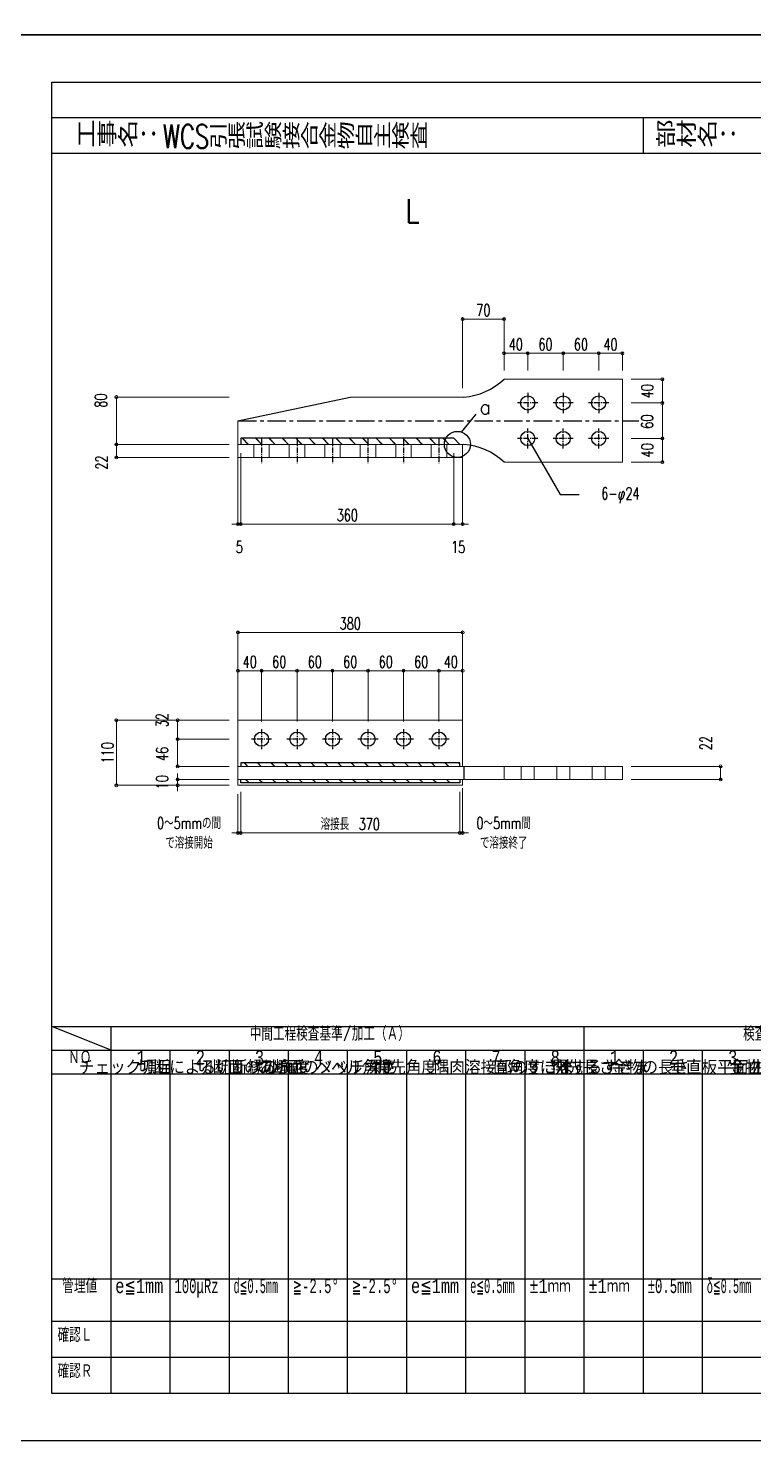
# Model space of a CAD drawing. Header units: millimetres. Extents: x -4568 to 36914, y -114 to 17788.
# Drawn here: x 3404 to 4631, y 0 to 2387 of the extents above; entities that cross this region are included whole.
import ezdxf
from ezdxf.enums import TextEntityAlignment as Align

# ---------------------------------------------------------------- set-up
doc = ezdxf.new("R2010")
doc.units = ezdxf.units.MM
doc.header["$LTSCALE"] = 5
for name, pattern in [('ACAD_ISO03W100', [30, 12, -18]), ('CENTER1', [10, 6.25, -1.25, 1.25, -1.25]), ('JIS_08_50', [53, 50, -1.125, 0.75, -1.125])]:
    doc.linetypes.add(name, pattern=pattern)
doc.layers.get('0').update_dxf_attribs({"color": 255})
doc.layers.get('DEFPOINTS').update_dxf_attribs({"color": 255})
for name, color, linetype in [('CENTER', 2, 'JIS_08_50'), ('LAYER6', 7, 'Continuous'), ('寸法', 4, 'Continuous'), ('文字', 7, 'Continuous'), ('溶接', 241, 'Continuous'), ('補助線', 7, 'ACAD_ISO03W100'), ('金物', 142, 'Continuous')]:
    doc.layers.add(name, color=color, linetype=linetype)
doc.styles.add('DLSTANDARD1', font='monotxt.shx', dxfattribs={"width": 0.6, "bigfont": 'extfont'})
doc.styles.add('KANJI', font='simplex.shx', dxfattribs={"width": 0.7, "bigfont": 'extfont2.shx'})
doc.styles.get("Standard").update_dxf_attribs({"font": 'simplex.shx', "width": 0.7, "height": 2.5, "bigfont": '@extfont2.shx'})
doc.styles.add('SUNPOU', font='simplex.shx', dxfattribs={"width": 0.7, "bigfont": 'extfont2.shx'})
doc.styles.add('TATEGAKI', font='txt', dxfattribs={"bigfont": 'bigfont.shx'})
doc.dimstyles.new('一般寸法-小さめ', dxfattribs={"dimscale": 10, "dimtxt": 2, "dimasz": 0.5, "dimexe": 0.125, "dimexo": 1.5, "dimgap": 0.5, "dimtad": 1, "dimtxsty": 'KANJI', "dimblk": 'ORIGIN', "dimcen": 0, "dimclrd": 256, "dimclre": 256, "dimclrt": 256, "dimadec": 0, "dimazin": 0, "dimtfac": 1, "dimtmove": 2, "dimatfit": 2, "dimfxl": 0, "dimtolj": 2, "dimlwd": 5, "dimlwe": 5, "dimarcsym": 0})

# ---------------------------------------------------------------- blocks, each defined once
blk = doc.blocks.new('_Origin')
at = {"color": 0, "linetype": 'ByBlock', "lineweight": -2}
blk.add_line((0, 0), (-1, 0), dxfattribs=at)
blk.add_circle((0, 0), 0.5, dxfattribs=at)
blk = doc.blocks.new('*D707')
at = {"layer": 'DEFPOINTS', "color": 0, "transparency": 16777216}
for p in [(4138.4, 1895.5), (4208.4, 1795.2), (4138.4, 1763.7)]:
    blk.add_point(p, dxfattribs=at)
at = {"layer": '寸法', "lineweight": 5, "transparency": 16777216}
for p, q in [((4138.4, 1778.7), (4138.4, 1896.8)), ((4203.4, 1895.5), (4143.4, 1895.5)), ((4208.4, 1810.2), (4208.4, 1896.8))]:
    blk.add_line(p, q, dxfattribs=at)
at = {"layer": '寸法', "lineweight": 5, "transparency": 16777216, "xscale": 5, "yscale": 5, "zscale": 5, "rotation": 180}
blk.add_blockref('_Origin', (4138.4, 1895.5), dxfattribs=at)
at = {"layer": '寸法', "lineweight": 5, "transparency": 16777216, "xscale": 5, "yscale": 5, "zscale": 5}
blk.add_blockref('_Origin', (4208.4, 1895.5), dxfattribs=at)
at = {"layer": '寸法', "transparency": 16777216, "insert": (4173.4, 1910.5), "char_height": 20, "attachment_point": 5, "style": 'KANJI'}
blk.add_mtext('\\A2;70', dxfattribs=at)
blk = doc.blocks.new('*D708')
at = {"layer": 'DEFPOINTS', "color": 0, "transparency": 16777216}
for p in [(3553, 1763.7), (3758.4, 1763.7), (3758.4, 1683.7)]:
    blk.add_point(p, dxfattribs=at)
at = {"layer": '寸法', "lineweight": 5, "transparency": 16777216}
for p, q in [((3743.4, 1763.7), (3551.7, 1763.7)), ((3553, 1688.7), (3553, 1758.7)), ((3743.4, 1683.7), (3551.7, 1683.7))]:
    blk.add_line(p, q, dxfattribs=at)
at = {"layer": '寸法', "lineweight": 5, "transparency": 16777216, "xscale": 5, "yscale": 5, "zscale": 5}
for p, rotation in [((3553, 1763.7), 90), ((3553, 1683.7), 270)]:
    blk.add_blockref('_Origin', p, dxfattribs=dict(at, rotation=rotation))
at = {"layer": '寸法', "transparency": 16777216, "insert": (3526.7, 1757.7), "char_height": 20, "attachment_point": 5, "rotation": 90, "style": 'KANJI'}
blk.add_mtext('\\A2;80', dxfattribs=at)
blk = doc.blocks.new('*D716')
at = {"layer": 'DEFPOINTS', "color": 0, "transparency": 16777216}
for p in [(3553, 1683.7), (3758.4, 1683.7), (3758.4, 1661.7)]:
    blk.add_point(p, dxfattribs=at)
at = {"layer": '寸法', "lineweight": 5, "transparency": 16777216}
for p, q in [((3743.4, 1683.7), (3551.7, 1683.7)), ((3553, 1666.7), (3553, 1678.7)), ((3743.4, 1661.7), (3551.7, 1661.7))]:
    blk.add_line(p, q, dxfattribs=at)
at = {"layer": '寸法', "lineweight": 5, "transparency": 16777216, "xscale": 5, "yscale": 5, "zscale": 5}
for p, rotation in [((3553, 1683.7), 90), ((3553, 1661.7), 270)]:
    blk.add_blockref('_Origin', p, dxfattribs=dict(at, rotation=rotation))
at = {"layer": '寸法', "transparency": 16777216, "insert": (3528, 1653), "char_height": 20, "attachment_point": 5, "rotation": 90, "style": 'KANJI'}
blk.add_mtext('\\A2;22', dxfattribs=at)
blk = doc.blocks.new('*D709')
at = {"layer": 'DEFPOINTS', "color": 0, "transparency": 16777216}
for p in [(4408.4, 1793.7), (4408.4, 1753.7), (4476, 1753.7)]:
    blk.add_point(p, dxfattribs=at)
at = {"layer": '寸法', "lineweight": 5, "transparency": 16777216}
for p, q in [((4423.4, 1793.7), (4477.3, 1793.7)), ((4476, 1788.7), (4476, 1758.7)), ((4423.4, 1753.7), (4477.3, 1753.7))]:
    blk.add_line(p, q, dxfattribs=at)
at = {"layer": '寸法', "lineweight": 5, "transparency": 16777216, "xscale": 5, "yscale": 5, "zscale": 5}
for p, rotation in [((4476, 1793.7), 90), ((4476, 1753.7), 270)]:
    blk.add_blockref('_Origin', p, dxfattribs=dict(at, rotation=rotation))
at = {"layer": '寸法', "transparency": 16777216, "insert": (4450.6, 1773.7), "char_height": 20, "attachment_point": 5, "rotation": 90, "style": 'KANJI'}
blk.add_mtext('\\A2;40', dxfattribs=at)
blk = doc.blocks.new('*D710')
at = {"layer": 'DEFPOINTS', "color": 0, "transparency": 16777216}
for p in [(4408.4, 1693.7), (4408.4, 1653.7), (4476, 1653.7)]:
    blk.add_point(p, dxfattribs=at)
at = {"layer": '寸法', "lineweight": 5, "transparency": 16777216}
for p, q in [((4423.4, 1693.7), (4477.3, 1693.7)), ((4476, 1688.7), (4476, 1658.7)), ((4423.4, 1653.7), (4477.3, 1653.7))]:
    blk.add_line(p, q, dxfattribs=at)
at = {"layer": '寸法', "lineweight": 5, "transparency": 16777216, "xscale": 5, "yscale": 5, "zscale": 5}
for p, rotation in [((4476, 1693.7), 90), ((4476, 1653.7), 270)]:
    blk.add_blockref('_Origin', p, dxfattribs=dict(at, rotation=rotation))
at = {"layer": '寸法', "transparency": 16777216, "insert": (4450.6, 1673.7), "char_height": 20, "attachment_point": 5, "rotation": 90, "style": 'KANJI'}
blk.add_mtext('\\A2;40', dxfattribs=at)
blk = doc.blocks.new('*D711')
at = {"layer": 'DEFPOINTS', "color": 0, "transparency": 16777216}
for p in [(4248.4, 1837.7), (4208.4, 1793.7), (4248.4, 1793.7)]:
    blk.add_point(p, dxfattribs=at)
at = {"layer": '寸法', "lineweight": 5, "transparency": 16777216}
for p, q in [((4208.4, 1808.7), (4208.4, 1839)), ((4248.4, 1808.7), (4248.4, 1839)), ((4213.4, 1837.7), (4243.4, 1837.7))]:
    blk.add_line(p, q, dxfattribs=at)
at = {"layer": '寸法', "lineweight": 5, "transparency": 16777216, "xscale": 5, "yscale": 5, "zscale": 5, "rotation": 180}
blk.add_blockref('_Origin', (4208.4, 1837.7), dxfattribs=at)
at = {"layer": '寸法', "lineweight": 5, "transparency": 16777216, "xscale": 5, "yscale": 5, "zscale": 5}
blk.add_blockref('_Origin', (4248.4, 1837.7), dxfattribs=at)
at = {"layer": '寸法', "transparency": 16777216, "insert": (4228.4, 1852.7), "char_height": 20, "attachment_point": 5, "style": 'KANJI'}
blk.add_mtext('\\A2;40', dxfattribs=at)
blk = doc.blocks.new('*D712')
at = {"layer": 'DEFPOINTS', "color": 0, "transparency": 16777216}
for p in [(4368.4, 1837.7), (4308.4, 1793.7), (4368.4, 1793.7)]:
    blk.add_point(p, dxfattribs=at)
at = {"layer": '寸法', "lineweight": 5, "transparency": 16777216}
for p, q in [((4308.4, 1808.7), (4308.4, 1839)), ((4368.4, 1808.7), (4368.4, 1839)), ((4313.4, 1837.7), (4363.4, 1837.7))]:
    blk.add_line(p, q, dxfattribs=at)
at = {"layer": '寸法', "lineweight": 5, "transparency": 16777216, "xscale": 5, "yscale": 5, "zscale": 5, "rotation": 180}
blk.add_blockref('_Origin', (4308.4, 1837.7), dxfattribs=at)
at = {"layer": '寸法', "lineweight": 5, "transparency": 16777216, "xscale": 5, "yscale": 5, "zscale": 5}
blk.add_blockref('_Origin', (4368.4, 1837.7), dxfattribs=at)
at = {"layer": '寸法', "transparency": 16777216, "insert": (4338.4, 1852.7), "char_height": 20, "attachment_point": 5, "style": 'KANJI'}
blk.add_mtext('\\A2;60', dxfattribs=at)
blk = doc.blocks.new('*D713')
at = {"layer": 'DEFPOINTS', "color": 0, "transparency": 16777216}
for p in [(4308.4, 1837.7), (4248.4, 1793.7), (4308.4, 1793.7)]:
    blk.add_point(p, dxfattribs=at)
at = {"layer": '寸法', "lineweight": 5, "transparency": 16777216}
for p, q in [((4248.4, 1808.7), (4248.4, 1839)), ((4308.4, 1808.7), (4308.4, 1839)), ((4253.4, 1837.7), (4303.4, 1837.7))]:
    blk.add_line(p, q, dxfattribs=at)
at = {"layer": '寸法', "lineweight": 5, "transparency": 16777216, "xscale": 5, "yscale": 5, "zscale": 5, "rotation": 180}
blk.add_blockref('_Origin', (4248.4, 1837.7), dxfattribs=at)
at = {"layer": '寸法', "lineweight": 5, "transparency": 16777216, "xscale": 5, "yscale": 5, "zscale": 5}
blk.add_blockref('_Origin', (4308.4, 1837.7), dxfattribs=at)
at = {"layer": '寸法', "transparency": 16777216, "insert": (4278.4, 1852.7), "char_height": 20, "attachment_point": 5, "style": 'KANJI'}
blk.add_mtext('\\A2;60', dxfattribs=at)
blk = doc.blocks.new('*D714')
at = {"layer": 'DEFPOINTS', "color": 0, "transparency": 16777216}
for p in [(4408.4, 1837.7), (4368.4, 1793.7), (4408.4, 1793.7)]:
    blk.add_point(p, dxfattribs=at)
at = {"layer": '寸法', "lineweight": 5, "transparency": 16777216}
for p, q in [((4368.4, 1808.7), (4368.4, 1839)), ((4408.4, 1808.7), (4408.4, 1839)), ((4373.4, 1837.7), (4403.4, 1837.7))]:
    blk.add_line(p, q, dxfattribs=at)
at = {"layer": '寸法', "lineweight": 5, "transparency": 16777216, "xscale": 5, "yscale": 5, "zscale": 5, "rotation": 180}
blk.add_blockref('_Origin', (4368.4, 1837.7), dxfattribs=at)
at = {"layer": '寸法', "lineweight": 5, "transparency": 16777216, "xscale": 5, "yscale": 5, "zscale": 5}
blk.add_blockref('_Origin', (4408.4, 1837.7), dxfattribs=at)
at = {"layer": '寸法', "transparency": 16777216, "insert": (4388.4, 1852.7), "char_height": 20, "attachment_point": 5, "style": 'KANJI'}
blk.add_mtext('\\A2;40', dxfattribs=at)
blk = doc.blocks.new('*D715')
at = {"layer": 'DEFPOINTS', "color": 0, "transparency": 16777216}
for p in [(4408.4, 1753.7), (4408.4, 1693.7), (4476, 1693.7)]:
    blk.add_point(p, dxfattribs=at)
at = {"layer": '寸法', "lineweight": 5, "transparency": 16777216}
for p, q in [((4423.4, 1753.7), (4477.3, 1753.7)), ((4476, 1748.7), (4476, 1698.7)), ((4423.4, 1693.7), (4477.3, 1693.7))]:
    blk.add_line(p, q, dxfattribs=at)
at = {"layer": '寸法', "lineweight": 5, "transparency": 16777216, "xscale": 5, "yscale": 5, "zscale": 5}
for p, rotation in [((4476, 1753.7), 90), ((4476, 1693.7), 270)]:
    blk.add_blockref('_Origin', p, dxfattribs=dict(at, rotation=rotation))
at = {"layer": '寸法', "linetype": 'Continuous', "transparency": 16777216, "insert": (4450.3, 1722.1), "char_height": 20, "attachment_point": 5, "rotation": 90, "style": 'KANJI'}
blk.add_mtext('\\A2;60', dxfattribs=at)
blk = doc.blocks.new('*D720')
at = {"layer": 'DEFPOINTS', "color": 0, "transparency": 16777216}
for p in [(4408.4, 1139.6), (4574.5, 1139.6), (4408.4, 1117.6)]:
    blk.add_point(p, dxfattribs=at)
at = {"layer": '寸法', "lineweight": 5, "transparency": 16777216}
for p, q in [((4423.4, 1139.6), (4575.8, 1139.6)), ((4574.5, 1122.6), (4574.5, 1134.6)), ((4423.4, 1117.6), (4575.8, 1117.6))]:
    blk.add_line(p, q, dxfattribs=at)
at = {"layer": '寸法', "lineweight": 5, "transparency": 16777216, "xscale": 5, "yscale": 5, "zscale": 5}
for p, rotation in [((4574.5, 1139.6), 90), ((4574.5, 1117.6), 270)]:
    blk.add_blockref('_Origin', p, dxfattribs=dict(at, rotation=rotation))
at = {"layer": '寸法', "transparency": 16777216, "insert": (4549.5, 1179), "char_height": 20, "attachment_point": 5, "rotation": 90, "style": 'KANJI'}
blk.add_mtext('\\A2;22', dxfattribs=at)
blk = doc.blocks.new('*D721')
at = {"layer": 'DEFPOINTS', "color": 0, "transparency": 16777216}
for p in [(3553, 1217.6), (3758.4, 1217.6), (3758.4, 1107.6)]:
    blk.add_point(p, dxfattribs=at)
at = {"layer": '寸法', "lineweight": 5, "transparency": 16777216}
for p, q in [((3743.4, 1217.6), (3551.7, 1217.6)), ((3553, 1112.6), (3553, 1212.6)), ((3743.4, 1107.6), (3551.7, 1107.6))]:
    blk.add_line(p, q, dxfattribs=at)
at = {"layer": '寸法', "lineweight": 5, "transparency": 16777216, "xscale": 5, "yscale": 5, "zscale": 5}
for p, rotation in [((3553, 1217.6), 90), ((3553, 1107.6), 270)]:
    blk.add_blockref('_Origin', p, dxfattribs=dict(at, rotation=rotation))
at = {"layer": '寸法', "transparency": 16777216, "insert": (3538, 1162.6), "char_height": 20, "attachment_point": 5, "rotation": 90, "style": 'KANJI'}
blk.add_mtext('\\A2;110', dxfattribs=at)
blk = doc.blocks.new('*D717')
at = {"layer": 'DEFPOINTS', "color": 0, "transparency": 16777216}
for p in [(3656.6, 1117.6), (3758.4, 1117.6), (3758.4, 1107.6)]:
    blk.add_point(p, dxfattribs=at)
at = {"layer": '寸法', "lineweight": 5, "transparency": 16777216}
for p, q in [((3656.6, 1122.6), (3656.6, 1127.6)), ((3743.4, 1117.6), (3655.3, 1117.6)), ((3743.4, 1107.6), (3655.3, 1107.6)), ((3656.6, 1107.6), (3656.6, 1117.6)), ((3656.6, 1102.6), (3656.6, 1097.6))]:
    blk.add_line(p, q, dxfattribs=at)
at = {"layer": '寸法', "lineweight": 5, "transparency": 16777216, "xscale": 5, "yscale": 5, "zscale": 5}
for p, rotation in [((3656.6, 1117.6), 270), ((3656.6, 1107.6), 90)]:
    blk.add_blockref('_Origin', p, dxfattribs=dict(at, rotation=rotation))
at = {"layer": '寸法', "transparency": 16777216, "insert": (3630.3, 1112.7), "char_height": 20, "attachment_point": 5, "rotation": 90, "style": 'KANJI'}
blk.add_mtext('\\A2;10', dxfattribs=at)
blk = doc.blocks.new('*D718')
at = {"layer": 'DEFPOINTS', "color": 0, "transparency": 16777216}
for p in [(3656.6, 1217.6), (3758.4, 1217.6), (3758.4, 1185.6)]:
    blk.add_point(p, dxfattribs=at)
at = {"layer": '寸法', "lineweight": 5, "transparency": 16777216}
for p, q in [((3743.4, 1217.6), (3655.3, 1217.6)), ((3656.6, 1190.6), (3656.6, 1212.6)), ((3743.4, 1185.6), (3655.3, 1185.6))]:
    blk.add_line(p, q, dxfattribs=at)
at = {"layer": '寸法', "lineweight": 5, "transparency": 16777216, "xscale": 5, "yscale": 5, "zscale": 5}
for p, rotation in [((3656.6, 1217.6), 90), ((3656.6, 1185.6), 270)]:
    blk.add_blockref('_Origin', p, dxfattribs=dict(at, rotation=rotation))
at = {"layer": '寸法', "transparency": 16777216, "insert": (3630.3, 1217.6), "char_height": 20, "attachment_point": 5, "rotation": 90, "style": 'KANJI'}
blk.add_mtext('\\A2;32', dxfattribs=at)
blk = doc.blocks.new('*D719')
at = {"layer": 'DEFPOINTS', "color": 0, "transparency": 16777216}
for p in [(3758.4, 1185.6), (3656.6, 1139.6), (3758.4, 1139.6)]:
    blk.add_point(p, dxfattribs=at)
at = {"layer": '寸法', "lineweight": 5, "transparency": 16777216}
for p, q in [((3743.4, 1185.6), (3655.3, 1185.6)), ((3656.6, 1180.6), (3656.6, 1144.6)), ((3743.4, 1139.6), (3655.3, 1139.6))]:
    blk.add_line(p, q, dxfattribs=at)
at = {"layer": '寸法', "lineweight": 5, "transparency": 16777216, "xscale": 5, "yscale": 5, "zscale": 5}
for p, rotation in [((3656.6, 1185.6), 90), ((3656.6, 1139.6), 270)]:
    blk.add_blockref('_Origin', p, dxfattribs=dict(at, rotation=rotation))
at = {"layer": '寸法', "transparency": 16777216, "insert": (3630.3, 1160.6), "char_height": 20, "attachment_point": 5, "rotation": 90, "style": 'KANJI'}
blk.add_mtext('\\A2;46', dxfattribs=at)
blk = doc.blocks.new('*D743')
at = {"layer": 'DEFPOINTS', "color": 0, "linetype": 'Continuous', "transparency": 16777216}
for p in [(3758.4, 1107.6), (3763.4, 1107.6), (3763.4, 1027.1)]:
    blk.add_point(p, dxfattribs=at)
at = {"layer": '寸法', "linetype": 'Continuous', "lineweight": 5, "transparency": 16777216}
for p, q in [((3758.4, 1092.6), (3758.4, 1025.9)), ((3763.4, 1092.6), (3763.4, 1025.9)), ((3753.4, 1027.1), (3748.4, 1027.1)), ((3758.4, 1027.1), (3763.4, 1027.1)), ((3768.4, 1027.1), (3773.4, 1027.1))]:
    blk.add_line(p, q, dxfattribs=at)
at = {"layer": '寸法', "linetype": 'Continuous', "lineweight": 5, "transparency": 16777216, "xscale": 5, "yscale": 5, "zscale": 5}
blk.add_blockref('_Origin', (3758.4, 1027.1), dxfattribs=at)
at = {"layer": '寸法', "linetype": 'Continuous', "lineweight": 5, "transparency": 16777216, "xscale": 5, "yscale": 5, "zscale": 5, "rotation": 180}
blk.add_blockref('_Origin', (3763.4, 1027.1), dxfattribs=at)
at = {"layer": '寸法', "linetype": 'Continuous', "transparency": 16777216, "insert": (3675.8, 1027.1), "char_height": 20, "attachment_point": 5, "style": 'KANJI'}
blk.add_mtext('\\A2;0～5mmの間\\Pで溶接開始', dxfattribs=at)
blk = doc.blocks.new('*D744')
at = {"layer": 'DEFPOINTS', "color": 0, "linetype": 'Continuous', "transparency": 16777216}
for p in [(3763.4, 1111.6), (4133.4, 1111.6), (4133.4, 1027.1)]:
    blk.add_point(p, dxfattribs=at)
at = {"layer": '寸法', "linetype": 'Continuous', "lineweight": 5, "transparency": 16777216}
for p, q in [((3763.4, 1096.6), (3763.4, 1025.9)), ((4133.4, 1096.6), (4133.4, 1025.9)), ((3768.4, 1027.1), (4128.4, 1027.1))]:
    blk.add_line(p, q, dxfattribs=at)
at = {"layer": '寸法', "linetype": 'Continuous', "lineweight": 5, "transparency": 16777216, "xscale": 5, "yscale": 5, "zscale": 5, "rotation": 180}
blk.add_blockref('_Origin', (3763.4, 1027.1), dxfattribs=at)
at = {"layer": '寸法', "linetype": 'Continuous', "lineweight": 5, "transparency": 16777216, "xscale": 5, "yscale": 5, "zscale": 5}
blk.add_blockref('_Origin', (4133.4, 1027.1), dxfattribs=at)
at = {"layer": '寸法', "linetype": 'Continuous', "transparency": 16777216, "insert": (3948.4, 1042.1), "char_height": 20, "attachment_point": 5, "style": 'KANJI'}
blk.add_mtext('\\A2;溶接長\u3000370', dxfattribs=at)
blk = doc.blocks.new('*D745')
at = {"layer": 'DEFPOINTS', "color": 0, "linetype": 'Continuous', "transparency": 16777216}
for p in [(4133.4, 1111.6), (4138.4, 1117.6), (4138.4, 1027.1)]:
    blk.add_point(p, dxfattribs=at)
at = {"layer": '寸法', "linetype": 'Continuous', "lineweight": 5, "transparency": 16777216}
for p, q in [((4138.4, 1102.6), (4138.4, 1025.9)), ((4133.4, 1096.6), (4133.4, 1025.9)), ((4128.4, 1027.1), (4123.4, 1027.1)), ((4133.4, 1027.1), (4138.4, 1027.1)), ((4143.4, 1027.1), (4148.4, 1027.1))]:
    blk.add_line(p, q, dxfattribs=at)
at = {"layer": '寸法', "linetype": 'Continuous', "lineweight": 5, "transparency": 16777216, "xscale": 5, "yscale": 5, "zscale": 5}
blk.add_blockref('_Origin', (4133.4, 1027.1), dxfattribs=at)
at = {"layer": '寸法', "linetype": 'Continuous', "lineweight": 5, "transparency": 16777216, "xscale": 5, "yscale": 5, "zscale": 5, "rotation": 180}
blk.add_blockref('_Origin', (4138.4, 1027.1), dxfattribs=at)
at = {"layer": '寸法', "linetype": 'Continuous', "transparency": 16777216, "insert": (4207.7, 1027.1), "char_height": 20, "attachment_point": 5, "style": 'KANJI'}
blk.add_mtext('\\A2;0～5mm間\\Pで溶接終了', dxfattribs=at)
blk = doc.blocks.new('*D735')
at = {"layer": 'DEFPOINTS', "color": 0, "linetype": 'Continuous', "transparency": 16777216}
for p in [(3798.4, 1301.1), (3758.4, 1200.6), (3798.4, 1200.6)]:
    blk.add_point(p, dxfattribs=at)
at = {"layer": '寸法', "linetype": 'Continuous', "lineweight": 5, "transparency": 16777216}
for p, q in [((3758.4, 1215.6), (3758.4, 1302.3)), ((3763.4, 1301.1), (3793.4, 1301.1)), ((3798.4, 1215.6), (3798.4, 1302.3))]:
    blk.add_line(p, q, dxfattribs=at)
at = {"layer": '寸法', "linetype": 'Continuous', "lineweight": 5, "transparency": 16777216, "xscale": 5, "yscale": 5, "zscale": 5, "rotation": 180}
blk.add_blockref('_Origin', (3758.4, 1301.1), dxfattribs=at)
at = {"layer": '寸法', "linetype": 'Continuous', "lineweight": 5, "transparency": 16777216, "xscale": 5, "yscale": 5, "zscale": 5}
blk.add_blockref('_Origin', (3798.4, 1301.1), dxfattribs=at)
at = {"layer": '寸法', "linetype": 'Continuous', "transparency": 16777216, "insert": (3778.4, 1316.1), "char_height": 20, "attachment_point": 5, "style": 'KANJI'}
blk.add_mtext('\\A2;40', dxfattribs=at)
blk = doc.blocks.new('*D736')
at = {"layer": 'DEFPOINTS', "color": 0, "linetype": 'Continuous', "transparency": 16777216}
for p in [(3858.4, 1301.1), (3798.4, 1200.6), (3858.4, 1200.6)]:
    blk.add_point(p, dxfattribs=at)
at = {"layer": '寸法', "linetype": 'Continuous', "lineweight": 5, "transparency": 16777216}
for p, q in [((3798.4, 1215.6), (3798.4, 1302.3)), ((3803.4, 1301.1), (3853.4, 1301.1)), ((3858.4, 1215.6), (3858.4, 1302.3))]:
    blk.add_line(p, q, dxfattribs=at)
at = {"layer": '寸法', "linetype": 'Continuous', "lineweight": 5, "transparency": 16777216, "xscale": 5, "yscale": 5, "zscale": 5, "rotation": 180}
blk.add_blockref('_Origin', (3798.4, 1301.1), dxfattribs=at)
at = {"layer": '寸法', "linetype": 'Continuous', "lineweight": 5, "transparency": 16777216, "xscale": 5, "yscale": 5, "zscale": 5}
blk.add_blockref('_Origin', (3858.4, 1301.1), dxfattribs=at)
at = {"layer": '寸法', "linetype": 'Continuous', "transparency": 16777216, "insert": (3828.4, 1316.1), "char_height": 20, "attachment_point": 5, "style": 'KANJI'}
blk.add_mtext('\\A2;60', dxfattribs=at)
blk = doc.blocks.new('*D737')
at = {"layer": 'DEFPOINTS', "color": 0, "linetype": 'Continuous', "transparency": 16777216}
for p in [(3918.4, 1301.1), (3858.4, 1200.6), (3918.4, 1200.6)]:
    blk.add_point(p, dxfattribs=at)
at = {"layer": '寸法', "linetype": 'Continuous', "lineweight": 5, "transparency": 16777216}
for p, q in [((3858.4, 1215.6), (3858.4, 1302.3)), ((3863.4, 1301.1), (3913.4, 1301.1)), ((3918.4, 1215.6), (3918.4, 1302.3))]:
    blk.add_line(p, q, dxfattribs=at)
at = {"layer": '寸法', "linetype": 'Continuous', "lineweight": 5, "transparency": 16777216, "xscale": 5, "yscale": 5, "zscale": 5, "rotation": 180}
blk.add_blockref('_Origin', (3858.4, 1301.1), dxfattribs=at)
at = {"layer": '寸法', "linetype": 'Continuous', "lineweight": 5, "transparency": 16777216, "xscale": 5, "yscale": 5, "zscale": 5}
blk.add_blockref('_Origin', (3918.4, 1301.1), dxfattribs=at)
at = {"layer": '寸法', "linetype": 'Continuous', "transparency": 16777216, "insert": (3888.4, 1316.1), "char_height": 20, "attachment_point": 5, "style": 'KANJI'}
blk.add_mtext('\\A2;60', dxfattribs=at)
blk = doc.blocks.new('*D738')
at = {"layer": 'DEFPOINTS', "color": 0, "linetype": 'Continuous', "transparency": 16777216}
for p in [(3978.4, 1301.1), (3918.4, 1200.6), (3978.4, 1200.6)]:
    blk.add_point(p, dxfattribs=at)
at = {"layer": '寸法', "linetype": 'Continuous', "lineweight": 5, "transparency": 16777216}
for p, q in [((3918.4, 1215.6), (3918.4, 1302.3)), ((3923.4, 1301.1), (3973.4, 1301.1)), ((3978.4, 1215.6), (3978.4, 1302.3))]:
    blk.add_line(p, q, dxfattribs=at)
at = {"layer": '寸法', "linetype": 'Continuous', "lineweight": 5, "transparency": 16777216, "xscale": 5, "yscale": 5, "zscale": 5, "rotation": 180}
blk.add_blockref('_Origin', (3918.4, 1301.1), dxfattribs=at)
at = {"layer": '寸法', "linetype": 'Continuous', "lineweight": 5, "transparency": 16777216, "xscale": 5, "yscale": 5, "zscale": 5}
blk.add_blockref('_Origin', (3978.4, 1301.1), dxfattribs=at)
at = {"layer": '寸法', "linetype": 'Continuous', "transparency": 16777216, "insert": (3948.4, 1316.1), "char_height": 20, "attachment_point": 5, "style": 'KANJI'}
blk.add_mtext('\\A2;60', dxfattribs=at)
blk = doc.blocks.new('*D739')
at = {"layer": 'DEFPOINTS', "color": 0, "linetype": 'Continuous', "transparency": 16777216}
for p in [(4038.4, 1301.1), (3978.4, 1200.6), (4038.4, 1200.6)]:
    blk.add_point(p, dxfattribs=at)
at = {"layer": '寸法', "linetype": 'Continuous', "lineweight": 5, "transparency": 16777216}
for p, q in [((3978.4, 1215.6), (3978.4, 1302.3)), ((3983.4, 1301.1), (4033.4, 1301.1)), ((4038.4, 1215.6), (4038.4, 1302.3))]:
    blk.add_line(p, q, dxfattribs=at)
at = {"layer": '寸法', "linetype": 'Continuous', "lineweight": 5, "transparency": 16777216, "xscale": 5, "yscale": 5, "zscale": 5, "rotation": 180}
blk.add_blockref('_Origin', (3978.4, 1301.1), dxfattribs=at)
at = {"layer": '寸法', "linetype": 'Continuous', "lineweight": 5, "transparency": 16777216, "xscale": 5, "yscale": 5, "zscale": 5}
blk.add_blockref('_Origin', (4038.4, 1301.1), dxfattribs=at)
at = {"layer": '寸法', "linetype": 'Continuous', "transparency": 16777216, "insert": (4008.4, 1316.1), "char_height": 20, "attachment_point": 5, "style": 'KANJI'}
blk.add_mtext('\\A2;60', dxfattribs=at)
blk = doc.blocks.new('*D740')
at = {"layer": 'DEFPOINTS', "color": 0, "linetype": 'Continuous', "transparency": 16777216}
for p in [(4098.4, 1301.1), (4038.4, 1200.6), (4098.4, 1200.6)]:
    blk.add_point(p, dxfattribs=at)
at = {"layer": '寸法', "linetype": 'Continuous', "lineweight": 5, "transparency": 16777216}
for p, q in [((4038.4, 1215.6), (4038.4, 1302.3)), ((4043.4, 1301.1), (4093.4, 1301.1)), ((4098.4, 1215.6), (4098.4, 1302.3))]:
    blk.add_line(p, q, dxfattribs=at)
at = {"layer": '寸法', "linetype": 'Continuous', "lineweight": 5, "transparency": 16777216, "xscale": 5, "yscale": 5, "zscale": 5, "rotation": 180}
blk.add_blockref('_Origin', (4038.4, 1301.1), dxfattribs=at)
at = {"layer": '寸法', "linetype": 'Continuous', "lineweight": 5, "transparency": 16777216, "xscale": 5, "yscale": 5, "zscale": 5}
blk.add_blockref('_Origin', (4098.4, 1301.1), dxfattribs=at)
at = {"layer": '寸法', "linetype": 'Continuous', "transparency": 16777216, "insert": (4068.4, 1316.1), "char_height": 20, "attachment_point": 5, "style": 'KANJI'}
blk.add_mtext('\\A2;60', dxfattribs=at)
blk = doc.blocks.new('*D741')
at = {"layer": 'DEFPOINTS', "color": 0, "linetype": 'Continuous', "transparency": 16777216}
for p in [(4138.4, 1301.1), (4098.4, 1200.6), (4138.4, 1200.6)]:
    blk.add_point(p, dxfattribs=at)
at = {"layer": '寸法', "linetype": 'Continuous', "lineweight": 5, "transparency": 16777216}
for p, q in [((4098.4, 1215.6), (4098.4, 1302.3)), ((4103.4, 1301.1), (4133.4, 1301.1)), ((4138.4, 1215.6), (4138.4, 1302.3))]:
    blk.add_line(p, q, dxfattribs=at)
at = {"layer": '寸法', "linetype": 'Continuous', "lineweight": 5, "transparency": 16777216, "xscale": 5, "yscale": 5, "zscale": 5, "rotation": 180}
blk.add_blockref('_Origin', (4098.4, 1301.1), dxfattribs=at)
at = {"layer": '寸法', "linetype": 'Continuous', "lineweight": 5, "transparency": 16777216, "xscale": 5, "yscale": 5, "zscale": 5}
blk.add_blockref('_Origin', (4138.4, 1301.1), dxfattribs=at)
at = {"layer": '寸法', "linetype": 'Continuous', "transparency": 16777216, "insert": (4118.4, 1316.1), "char_height": 20, "attachment_point": 5, "style": 'KANJI'}
blk.add_mtext('\\A2;40', dxfattribs=at)
blk = doc.blocks.new('*D742')
at = {"layer": 'DEFPOINTS', "color": 0, "linetype": 'Continuous', "transparency": 16777216}
for p in [(4138.4, 1365.9), (3758.4, 1200.6), (4138.4, 1200.6)]:
    blk.add_point(p, dxfattribs=at)
at = {"layer": '寸法', "linetype": 'Continuous', "lineweight": 5, "transparency": 16777216}
for p, q in [((3758.4, 1215.6), (3758.4, 1367.2)), ((3763.4, 1365.9), (4133.4, 1365.9)), ((4138.4, 1215.6), (4138.4, 1367.2))]:
    blk.add_line(p, q, dxfattribs=at)
at = {"layer": '寸法', "linetype": 'Continuous', "lineweight": 5, "transparency": 16777216, "xscale": 5, "yscale": 5, "zscale": 5, "rotation": 180}
blk.add_blockref('_Origin', (3758.4, 1365.9), dxfattribs=at)
at = {"layer": '寸法', "linetype": 'Continuous', "lineweight": 5, "transparency": 16777216, "xscale": 5, "yscale": 5, "zscale": 5}
blk.add_blockref('_Origin', (4138.4, 1365.9), dxfattribs=at)
at = {"layer": '寸法', "linetype": 'Continuous', "transparency": 16777216, "insert": (3948.4, 1380.9), "char_height": 20, "attachment_point": 5, "style": 'KANJI'}
blk.add_mtext('\\A2;380', dxfattribs=at)
blk = doc.blocks.new('*D746')
at = {"layer": 'DEFPOINTS', "color": 0, "linetype": 'Continuous', "transparency": 16777216}
for p in [(3758.4, 1683.7), (3763.4, 1664.7), (3763.4, 1549)]:
    blk.add_point(p, dxfattribs=at)
at = {"layer": '寸法', "linetype": 'Continuous', "lineweight": 5, "transparency": 16777216}
for p, q in [((3758.4, 1668.7), (3758.4, 1547.8)), ((3763.4, 1649.7), (3763.4, 1547.8)), ((3753.4, 1549), (3748.4, 1549)), ((3758.4, 1549), (3763.4, 1549)), ((3768.4, 1549), (3773.4, 1549))]:
    blk.add_line(p, q, dxfattribs=at)
at = {"layer": '寸法', "linetype": 'Continuous', "lineweight": 5, "transparency": 16777216, "xscale": 5, "yscale": 5, "zscale": 5}
blk.add_blockref('_Origin', (3758.4, 1549), dxfattribs=at)
at = {"layer": '寸法', "linetype": 'Continuous', "lineweight": 5, "transparency": 16777216, "xscale": 5, "yscale": 5, "zscale": 5, "rotation": 180}
blk.add_blockref('_Origin', (3763.4, 1549), dxfattribs=at)
at = {"layer": '寸法', "linetype": 'Continuous', "transparency": 16777216, "insert": (3760.9, 1510.3), "char_height": 20, "attachment_point": 5, "style": 'KANJI'}
blk.add_mtext('\\A2;5', dxfattribs=at)
blk = doc.blocks.new('*D747')
at = {"layer": 'DEFPOINTS', "color": 0, "linetype": 'Continuous', "transparency": 16777216}
for p in [(3763.4, 1683.7), (4123.4, 1683.7), (4123.4, 1549)]:
    blk.add_point(p, dxfattribs=at)
at = {"layer": '寸法', "linetype": 'Continuous', "lineweight": 5, "transparency": 16777216}
for p, q in [((3763.4, 1668.7), (3763.4, 1547.8)), ((4123.4, 1668.7), (4123.4, 1547.8)), ((3768.4, 1549), (4118.4, 1549))]:
    blk.add_line(p, q, dxfattribs=at)
at = {"layer": '寸法', "linetype": 'Continuous', "lineweight": 5, "transparency": 16777216, "xscale": 5, "yscale": 5, "zscale": 5, "rotation": 180}
blk.add_blockref('_Origin', (3763.4, 1549), dxfattribs=at)
at = {"layer": '寸法', "linetype": 'Continuous', "lineweight": 5, "transparency": 16777216, "xscale": 5, "yscale": 5, "zscale": 5}
blk.add_blockref('_Origin', (4123.4, 1549), dxfattribs=at)
at = {"layer": '寸法', "linetype": 'Continuous', "transparency": 16777216, "insert": (3943.4, 1564), "char_height": 20, "attachment_point": 5, "style": 'KANJI'}
blk.add_mtext('\\A2;360', dxfattribs=at)
blk = doc.blocks.new('*D748')
at = {"layer": 'DEFPOINTS', "color": 0, "linetype": 'Continuous', "transparency": 16777216}
for p in [(4123.4, 1683.7), (4138.4, 1683.7), (4138.4, 1549)]:
    blk.add_point(p, dxfattribs=at)
at = {"layer": '寸法', "linetype": 'Continuous', "lineweight": 5, "transparency": 16777216}
for p, q in [((4123.4, 1668.7), (4123.4, 1547.8)), ((4138.4, 1668.7), (4138.4, 1547.8)), ((4118.4, 1549), (4113.4, 1549)), ((4123.4, 1549), (4138.4, 1549)), ((4143.4, 1549), (4148.4, 1549))]:
    blk.add_line(p, q, dxfattribs=at)
at = {"layer": '寸法', "linetype": 'Continuous', "lineweight": 5, "transparency": 16777216, "xscale": 5, "yscale": 5, "zscale": 5}
blk.add_blockref('_Origin', (4123.4, 1549), dxfattribs=at)
at = {"layer": '寸法', "linetype": 'Continuous', "lineweight": 5, "transparency": 16777216, "xscale": 5, "yscale": 5, "zscale": 5, "rotation": 180}
blk.add_blockref('_Origin', (4138.4, 1549), dxfattribs=at)
at = {"layer": '寸法', "linetype": 'Continuous', "transparency": 16777216, "insert": (4130.9, 1510.3), "char_height": 20, "attachment_point": 5, "style": 'KANJI'}
blk.add_mtext('\\A2;15', dxfattribs=at)

msp = doc.modelspace()

# ---------------------------------------------------------------- hatches: boundary and pattern name
at = {"layer": '溶接', "ltscale": 6}
h = msp.add_hatch(dxfattribs=at)
h.set_pattern_fill('JIS_LC_20', color=256, scale=0.8, angle=90)
h.set_pattern_definition([(135, (1854.385, -1395.273), (-11.31371, -11.31371), []), (135, (1854.385, -1394.953), (-11.31371, -11.31371), [])])
h.paths.add_polyline_path([(3942.385, 1683.727), (3763.385, 1683.727), (3763.385, 1694.127), (3942.385, 1694.127)])
h.paths.add_polyline_path([(4124.385, 1683.727), (3942.385, 1683.727), (3942.385, 1694.127), (4124.385, 1694.127)])
h.paths.add_polyline_path([(4124.385, 1683.727), (4124.385, 1689.727)], flags=17)
h = msp.add_hatch(dxfattribs=at)
h.set_pattern_fill('JIS_LC_20', color=256, scale=0.8, angle=90)
h.set_pattern_definition([(135, (1853.385, -1939.415), (-11.31371, -11.31371), []), (135, (1853.385, -1939.095), (-11.31371, -11.31371), [])])
h.paths.add_polyline_path([(3941.385, 1139.585), (3763.385, 1139.585), (3763.385, 1145.585), (3941.385, 1145.585)])
h.paths.add_polyline_path([(4124.385, 1139.585), (3941.385, 1139.585), (3941.385, 1145.585), (4124.385, 1145.585)])
h.paths.add_polyline_path([(4133.385, 1139.585), (4124.385, 1139.585), (4124.385, 1145.585), (4133.385, 1145.585)])
h = msp.add_hatch(dxfattribs=at)
h.set_pattern_fill('JIS_LC_20', color=256, scale=0.8, angle=90)
h.set_pattern_definition([(135, (1853.385, -1942.415), (-11.31371, -11.31371), []), (135, (1853.385, -1942.095), (-11.31371, -11.31371), [])])
h.paths.add_polyline_path([(3941.385, 1117.585), (3763.385, 1117.585), (3763.385, 1111.585), (3941.385, 1111.585)])
h.paths.add_polyline_path([(4124.385, 1117.585), (3941.385, 1117.585), (3941.385, 1111.585), (4124.385, 1111.585)])
h.paths.add_polyline_path([(4133.385, 1117.585), (4124.385, 1117.585), (4124.385, 1111.585), (4133.385, 1111.585)])

# ---------------------------------------------------------------- linework, layer by layer
at = {"linetype": 'Continuous', "lineweight": -3}
for p, q in [((3444, 2236), (6648, 2236)), ((4444, 2176), (4444, 2236)), ((3444, 2176), (6648, 2176)), ((3444, 700), (6648, 700)), ((3444, 660), (6648, 660)), ((3444, 620), (6344, 620)), ((3444, 273.709), (6344, 273.709)), ((3444, 201.936), (6344, 201.936)), ((3444, 140.968), (6344, 140.968))]:
    msp.add_line(p, q, dxfattribs=at)
for points in [[(3364, 4752), (6728, 4752), (6728, 2376), (3364, 2376)], [(3364, 2376), (6728, 2376), (6728, 0), (3364, 0)], [(3444, 2296), (6648, 2296), (6648, 80), (3444, 80)]]:
    msp.add_lwpolyline(points, close=True, dxfattribs=at)
at = {"layer": 'CENTER', "linetype": 'CENTER1'}
msp.add_line((3758.385, 1723.727), (4436.038, 1723.727), dxfattribs=at)
at = {"layer": '寸法', "linetype": 'CENTER1', "ltscale": 0.3}
for p, q in [((4248.385, 1770.727), (4248.385, 1736.727)), ((4308.385, 1770.727), (4308.385, 1736.727)), ((4368.385, 1770.727), (4368.385, 1736.727)), ((4265.385, 1753.727), (4231.385, 1753.727)), ((4325.385, 1753.727), (4291.385, 1753.727)), ((4385.385, 1753.727), (4351.385, 1753.727)), ((4248.385, 1676.727), (4248.385, 1710.727)), ((4308.385, 1676.727), (4308.385, 1710.727)), ((4368.385, 1676.727), (4368.385, 1710.727)), ((3798.385, 1693.727), (3798.385, 1651.727)), ((3858.385, 1693.727), (3858.385, 1651.727)), ((3918.385, 1693.727), (3918.385, 1651.727)), ((3978.385, 1693.727), (3978.385, 1651.727)), ((4038.385, 1693.727), (4038.385, 1651.727)), ((4098.385, 1693.727), (4098.385, 1651.727)), ((4265.385, 1693.727), (4231.385, 1693.727)), ((4325.385, 1693.727), (4291.385, 1693.727)), ((4385.385, 1693.727), (4351.385, 1693.727)), ((3798.385, 1202.585), (3798.385, 1168.585)), ((3858.385, 1202.585), (3858.385, 1168.585)), ((3918.385, 1202.585), (3918.385, 1168.585)), ((3978.385, 1202.585), (3978.385, 1168.585)), ((4038.385, 1202.585), (4038.385, 1168.585)), ((4098.385, 1202.585), (4098.385, 1168.585)), ((3815.385, 1185.585), (3781.385, 1185.585)), ((3875.385, 1185.585), (3841.385, 1185.585)), ((3935.385, 1185.585), (3901.385, 1185.585)), ((3995.385, 1185.585), (3961.385, 1185.585)), ((4055.385, 1185.585), (4021.385, 1185.585)), ((4115.385, 1185.585), (4081.385, 1185.585))]:
    msp.add_line(p, q, dxfattribs=at)
at = {"layer": '寸法', "ltscale": 4}
msp.add_line((4136.491, 1704.624), (4161.527, 1735.011), dxfattribs=at)
at = {"layer": '寸法'}
for p, q in [((4248.385, 1693.727), (4303.028, 1599.081)), ((4303.028, 1599.081), (4335.176, 1599.081))]:
    msp.add_line(p, q, dxfattribs=at)
at = {"layer": '寸法', "linetype": 'Continuous'}
for p, q in [((3544, 660), (3444, 700)), ((3544, 80), (3544, 700)), ((4344, 80), (4344, 700)), ((3644, 80), (3644, 660)), ((3744, 80), (3744, 660)), ((3844, 80), (3844, 660)), ((3944, 80), (3944, 660)), ((4044, 80), (4044, 660)), ((4144, 80), (4144, 660)), ((4244, 80), (4244, 660)), ((4444, 80), (4444, 660)), ((4544, 80), (4544, 660))]:
    msp.add_line(p, q, dxfattribs=at)
msp.add_circle((4129.485, 1683.727), 22.04, dxfattribs=at)
at = {"layer": '溶接'}
for p, q in [((4123.385, 1694.127), (3763.385, 1694.127)), ((4133.385, 1145.585), (3763.385, 1145.585)), ((4133.385, 1139.585), (4133.385, 1145.585)), ((4133.385, 1111.585), (3763.385, 1111.585)), ((4133.385, 1117.585), (4133.385, 1111.585))]:
    msp.add_line(p, q, dxfattribs=at)
at = {"layer": '溶接', "linetype": 'Continuous'}
for p, q in [((3763.385, 1694.127), (3763.385, 1683.727)), ((4123.385, 1694.127), (4133.785, 1683.727)), ((3763.385, 1145.585), (3763.385, 1139.585)), ((3763.385, 1111.585), (3763.385, 1117.585))]:
    msp.add_line(p, q, dxfattribs=at)
at = {"layer": '補助線', "lineweight": 18}
for p, q in [((3785.385, 1661.727), (3785.385, 1683.727)), ((3811.385, 1661.727), (3811.385, 1683.727)), ((3845.385, 1661.727), (3845.385, 1683.727)), ((3871.385, 1661.727), (3871.385, 1683.727)), ((3905.385, 1661.727), (3905.385, 1683.727)), ((3931.385, 1661.727), (3931.385, 1683.727)), ((3965.385, 1661.727), (3965.385, 1683.727)), ((3991.385, 1661.727), (3991.385, 1683.727)), ((4025.385, 1661.727), (4025.385, 1683.727)), ((4051.385, 1661.727), (4051.385, 1683.727)), ((4085.385, 1661.727), (4085.385, 1683.727)), ((4111.385, 1661.727), (4111.385, 1683.727)), ((4237.385, 1117.585), (4237.385, 1139.585)), ((4259.385, 1117.585), (4259.385, 1139.585)), ((4297.385, 1117.585), (4297.385, 1139.585)), ((4319.385, 1117.585), (4319.385, 1139.585)), ((4357.385, 1117.585), (4357.385, 1139.585)), ((4379.385, 1117.585), (4379.385, 1139.585))]:
    msp.add_line(p, q, dxfattribs=at)
at = {"layer": '金物', "lineweight": 18}
for p, q in [((4408.385, 1793.727), (4208.385, 1793.727)), ((4408.385, 1653.727), (4408.385, 1793.727)), ((4140.385, 1763.727), (3948.385, 1763.727)), ((3758.385, 1723.727), (3758.385, 1683.727)), ((3758.385, 1683.727), (3758.385, 1661.727)), ((4140.385, 1683.727), (3758.385, 1683.727)), ((4138.385, 1661.727), (4138.385, 1683.727)), ((3758.385, 1661.727), (4138.385, 1661.727)), ((4408.385, 1653.727), (4208.385, 1653.727)), ((3758.385, 1107.585), (3758.385, 1217.585)), ((3758.385, 1217.585), (4138.385, 1217.585)), ((4138.385, 1217.585), (4138.385, 1139.585)), ((3758.385, 1139.585), (4408.385, 1139.585)), ((4208.385, 1117.585), (4208.385, 1139.585)), ((4408.385, 1117.585), (4408.385, 1139.585)), ((4408.385, 1117.585), (3758.385, 1117.585)), ((4138.385, 1107.585), (3758.385, 1107.585)), ((4138.385, 1117.585), (4138.385, 1107.585))]:
    msp.add_line(p, q, dxfattribs=at)
at = {"layer": '金物'}
msp.add_line((3758.385, 1723.727), (3948.385, 1763.727), dxfattribs=at)
at = {"layer": '金物', "ltscale": 2}
msp.add_line((4140.385, 1139.585), (4140.385, 1117.585), dxfattribs=at)
at = {"layer": '金物', "ltscale": 2.5}
for centre in [(4248.385, 1753.727), (4308.385, 1753.727), (4368.385, 1753.727), (4248.385, 1693.727), (4308.385, 1693.727), (4368.385, 1693.727), (3798.385, 1185.585), (3858.385, 1185.585), (3918.385, 1185.585), (3978.385, 1185.585), (4038.385, 1185.585), (4098.385, 1185.585)]:
    msp.add_circle(centre, 12, dxfattribs=at)
at = {"layer": '金物', "ltscale": 2}
for centre, start, end in [((4132.595, 1873.451), 274.060941, 313.550946), ((4132.595, 1574.003), 46.449054, 85.939059)]:
    msp.add_arc(centre, 110, start, end, dxfattribs=at)

# ---------------------------------------------------------------- texts
at = {"layer": 'LAYER6', "color": 0, "linetype": 'Continuous', "lineweight": -3, "width": 0.8}
for s, p in [('工事名：', (3484.009, 2186.926)), ('部材名：', (4463.834, 2186.926)), ('L', (4042.185, 2058.216))]:
    msp.add_text(s, height=40, dxfattribs=at).set_placement(p)
at = {"layer": 'LAYER6', "color": 0, "linetype": 'Continuous', "lineweight": -3, "insert": (3631.858, 2224.098), "char_height": 40, "width": 924.29947, "attachment_point": 1}
msp.add_mtext('WCS引張試験接合金物自主検査', dxfattribs=at)
at = {"layer": '寸法', "ltscale": 4, "style": 'SUNPOU'}
msp.add_text('a', height=24, dxfattribs=at).set_placement((4186.272, 1746.511), align=Align.MIDDLE_RIGHT)
at = {"layer": '寸法', "insert": (4437.563, 1610.805), "char_height": 20, "width": 98.97993, "attachment_point": 3}
msp.add_mtext('6-φ24', dxfattribs=at)
at = {"layer": '文字', "color": 0, "linetype": 'Continuous', "ltscale": 6, "style": 'DLSTANDARD1'}
for s, width, p in [('中間工程検査基準/加工（Ａ）', 0.74375, (3778.447, 668.574)), ('検査基準/製品寸法（Ｂ）', 0.74375, (4612.562, 668.574)), ('ＮＯ', 0.74375, (3471.463, 628.574)), ('1', 0.74375, (3587.207, 628.574)), ('2', 0.74375, (3687.207, 628.574)), ('3', 0.74375, (3787.207, 628.574)), ('4', 0.74375, (3887.207, 628.574)), ('5', 0.74375, (3987.207, 628.574)), ('6', 0.74375, (4087.207, 628.574)), ('7', 0.74375, (4187.207, 628.574)), ('1', 0.74375, (4387.207, 628.574)), ('2', 0.74375, (4487.207, 628.574)), ('3', 0.74375, (4587.207, 628.574)), ('管理値', 0.74375, (3461.648, 242.284)), ('e≦1mm', 0.74375, (3551.094, 242.284)), ('100μRz', 0.6, (3651.094, 242.284)), ('d≦0.5mm', 0.5, (3751.094, 242.284)), ('≧-2.5°', 0.6, (3851.094, 242.284)), ('≧-2.5°', 0.6, (3951.094, 242.284)), ('e≦1mm', 0.74375, (4051.094, 242.284)), ('e≦0.5mm', 0.5, (4151.094, 242.284)), ('±1ｍｍ', 0.74375, (4351.094, 242.284)), ('±0.5mm', 0.6, (4451.094, 242.284)), ('δ≦0.5mm', 0.5, (4551.094, 242.284)), ('確認Ｌ', 0.74375, (3453.522, 159.593)), ('確認Ｒ', 0.74375, (3453.522, 98.625))]:
    msp.add_text(s, height=24, dxfattribs=dict(at, width=width)).set_placement(p, align=Align.BOTTOM_LEFT)
at = {"layer": '文字', "color": 0, "linetype": 'Continuous', "ltscale": 6, "style": 'TATEGAKI'}
for s, p in [('切断による切断縁の角度', (3589.476, 611.673)), ('切断面のあらさ', (3689.476, 611.673)), ('切断面のノッチ深さ', (3789.476, 611.673)), ('ベベル角度', (3889.476, 611.673)), ('開先角度', (3989.476, 611.673)), ('隅肉溶接部のすきま', (4089.476, 611.673)), ('直角度に対するすきま', (4189.476, 611.673)), ('金物の長さ', (4389.476, 611.673)), ('垂直板平面曲がり', (4489.476, 611.673)), ('金物のねじれ', (4589.476, 611.673)), ('チェック項目', (3489.476, 611.673))]:
    msp.add_text(s, height=24, dxfattribs=at).set_placement(p, align=Align.BOTTOM_LEFT)
at = {"layer": '文字', "color": 1, "linetype": 'Continuous', "ltscale": 6, "style": 'DLSTANDARD1', "width": 0.74375}
for s, p in [('8', (4287.207, 628.574)), ('±1ｍｍ', (4251.094, 242.284))]:
    msp.add_text(s, height=24, dxfattribs=at).set_placement(p, align=Align.BOTTOM_LEFT)
at = {"layer": '文字', "color": 1, "linetype": 'Continuous', "ltscale": 6, "style": 'TATEGAKI'}
msp.add_text('開先長さ', height=24, dxfattribs=at).set_placement((4289.476, 611.673), align=Align.BOTTOM_LEFT)

# ---------------------------------------------------------------- dimensions: what is measured, and where the dimension line sits
at = {"layer": '寸法'}
for base, p1, p2, picture, middle in [((4138.385, 1895.522), (4208.385, 1795.227), (4138.385, 1763.727), '*D707', (4173.385, 1910.522)), ((4248.385, 1837.749), (4208.385, 1793.727), (4248.385, 1793.727), '*D711', (4228.385, 1852.749)), ((4308.385, 1837.749), (4248.385, 1793.727), (4308.385, 1793.727), '*D713', (4278.385, 1852.749)), ((4368.385, 1837.749), (4308.385, 1793.727), (4368.385, 1793.727), '*D712', (4338.385, 1852.749)), ((4408.385, 1837.749), (4368.385, 1793.727), (4408.385, 1793.727), '*D714', (4388.385, 1852.749))]:
    dim = msp.add_linear_dim(base=base, p1=p1, p2=p2, dimstyle='一般寸法-小さめ', dxfattribs=at)
    dim.commit()
    dim.dimension.update_dxf_attribs({"geometry": picture, "text_midpoint": middle})
for base, p1, p2, angle, picture, middle in [((4476.038, 1753.727), (4408.385, 1793.727), (4408.385, 1753.727), 90, '*D709', (4450.633, 1773.727)), ((3552.957, 1763.727), (3758.385, 1683.727), (3758.385, 1763.727), 270, '*D708', (3526.707, 1757.654)), ((4476.038, 1693.727), (4408.385, 1753.727), (4408.385, 1693.727), 90, '*D715', (4450.337, 1722.146)), ((4476.038, 1653.727), (4408.385, 1693.727), (4408.385, 1653.727), 90, '*D710', (4450.633, 1673.727)), ((3552.957, 1683.727), (3758.385, 1661.727), (3758.385, 1683.727), 270, '*D716', (3527.957, 1652.971)), ((3656.577, 1217.585), (3758.385, 1185.585), (3758.385, 1217.585), 90, '*D718', (3630.327, 1217.585)), ((4574.505, 1139.585), (4408.385, 1117.585), (4408.385, 1139.585), 270, '*D720', (4549.505, 1179.001)), ((3656.577, 1139.585), (3758.385, 1185.585), (3758.385, 1139.585), 90, '*D719', (3630.327, 1160.585)), ((3656.577, 1117.585), (3758.385, 1107.585), (3758.385, 1117.585), 270, '*D717', (3630.327, 1112.734))]:
    dim = msp.add_linear_dim(base=base, p1=p1, p2=p2, angle=angle, dimstyle='一般寸法-小さめ', dxfattribs=at)
    dim.commit()
    dim.dimension.update_dxf_attribs({"geometry": picture, "text_midpoint": middle, "dimtype": 160})
at = {"layer": '寸法', "linetype": 'Continuous'}
for base, p1, p2, picture, middle in [((3763.385, 1549.042), (3758.385, 1683.727), (3763.385, 1664.727), '*D746', (3760.885, 1510.292)), ((4123.385, 1549.042), (3763.385, 1683.727), (4123.385, 1683.727), '*D747', (3943.385, 1564.042)), ((4138.385, 1549.042), (4123.385, 1683.727), (4138.385, 1683.727), '*D748', (4130.885, 1510.292)), ((4138.385, 1365.941), (3758.385, 1200.585), (4138.385, 1200.585), '*D742', (3948.385, 1380.941)), ((3798.385, 1301.064), (3758.385, 1200.585), (3798.385, 1200.585), '*D735', (3778.385, 1316.064)), ((3858.385, 1301.064), (3798.385, 1200.585), (3858.385, 1200.585), '*D736', (3828.385, 1316.064)), ((3918.385, 1301.064), (3858.385, 1200.585), (3918.385, 1200.585), '*D737', (3888.385, 1316.064)), ((3978.385, 1301.064), (3918.385, 1200.585), (3978.385, 1200.585), '*D738', (3948.385, 1316.064)), ((4038.385, 1301.064), (3978.385, 1200.585), (4038.385, 1200.585), '*D739', (4008.385, 1316.064)), ((4098.385, 1301.064), (4038.385, 1200.585), (4098.385, 1200.585), '*D740', (4068.385, 1316.064)), ((4138.385, 1301.064), (4098.385, 1200.585), (4138.385, 1200.585), '*D741', (4118.385, 1316.064))]:
    dim = msp.add_linear_dim(base=base, p1=p1, p2=p2, dimstyle='一般寸法-小さめ', dxfattribs=at)
    dim.commit()
    dim.dimension.update_dxf_attribs({"geometry": picture, "text_midpoint": middle})
at = {"layer": '寸法'}
dim = msp.add_linear_dim(base=(3552.957, 1217.585), p1=(3758.385, 1107.585), p2=(3758.385, 1217.585), angle=270, dimstyle='一般寸法-小さめ', dxfattribs=at)
dim.commit()
dim.dimension.update_dxf_attribs({"geometry": '*D721', "text_midpoint": (3537.957, 1162.585)})
at = {"layer": '寸法', "linetype": 'Continuous'}
for base, p1, p2, text, picture, middle in [((3763.385, 1027.105), (3758.385, 1107.585), (3763.385, 1107.585), '0～<>mmの間\\Pで溶接開始', '*D743', (3675.8, 1027.105)), ((4138.385, 1027.105), (4133.385, 1111.585), (4138.385, 1117.585), '0～<>mm間\\Pで溶接終了', '*D745', (4207.728, 1027.105))]:
    dim = msp.add_linear_dim(base=base, p1=p1, p2=p2, text=text, dimstyle='一般寸法-小さめ', dxfattribs=at)
    dim.commit()
    dim.dimension.update_dxf_attribs({"geometry": picture, "text_midpoint": middle, "dimtype": 160})
dim = msp.add_linear_dim(base=(4133.385, 1027.105), p1=(3763.385, 1111.585), p2=(4133.385, 1111.585), text='溶接長\u3000<>', dimstyle='一般寸法-小さめ', dxfattribs=at)
dim.commit()
dim.dimension.update_dxf_attribs({"geometry": '*D744', "text_midpoint": (3948.385, 1042.105)})

doc.saveas('drawing.dxf')
